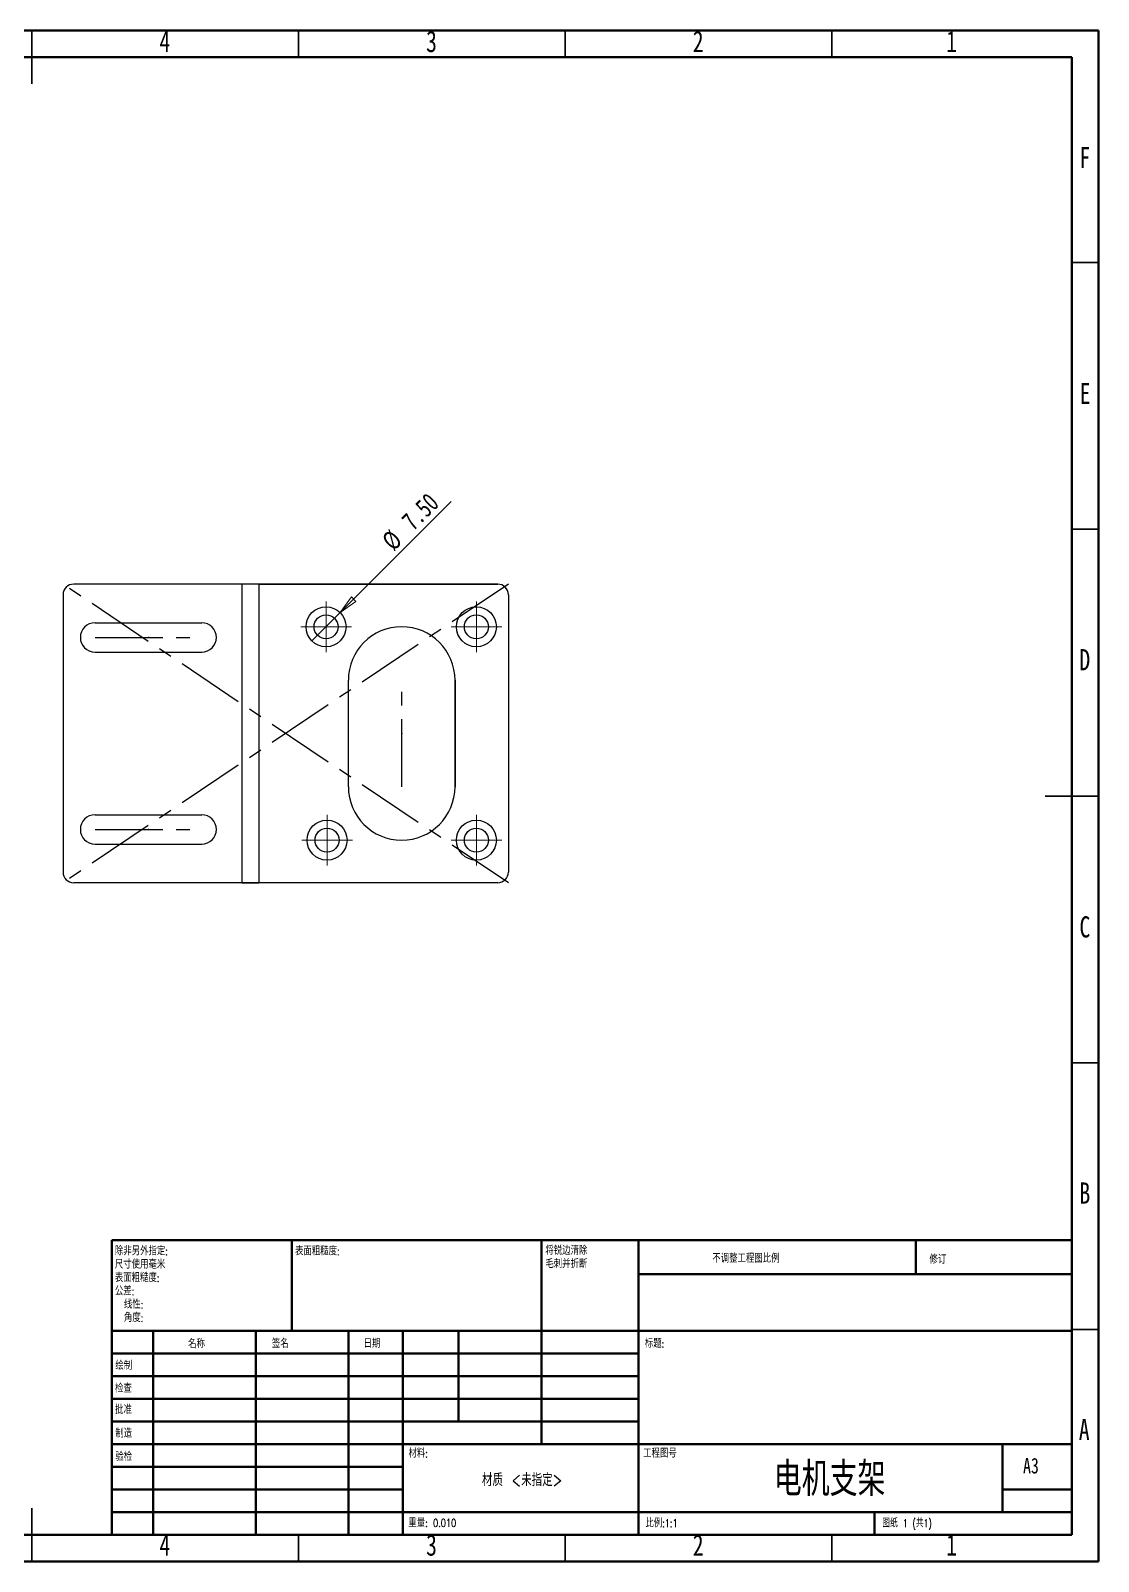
# Model space of a CAD drawing. Header units: millimetres. Extents: x 15 to 415, y 5 to 292.
# Drawn here: x 214.8 to 415, y 5 to 292 of the extents above; entities that cross this region are included whole.
import ezdxf

# ---------------------------------------------------------------- set-up
doc = ezdxf.new("R2010")
doc.units = ezdxf.units.MM
doc.header["$PDSIZE"] = -1
doc.linetypes.add('CENTERX2', pattern=[20.32, 12.7, -2.54, 2.54, -2.54])
doc.styles.add('SLDTEXTSTYLE0', font='TXT', dxfattribs={"width": 0.75})
doc.styles.add('SLDTEXTSTYLE1', font='TXT', dxfattribs={"width": 0.75, "bigfont": 'bigfont'})
doc.styles.add('SLDTEXTSTYLE2', font='TXT', dxfattribs={"width": 0.694444, "bigfont": 'bigfont'})
doc.dimstyles.new('SLDDIMSTYLE1', dxfattribs={"dimtxt": 3.5, "dimasz": 3.556, "dimexe": 0, "dimexo": 0.0625, "dimgap": 0.875, "dimtad": 1, "dimrnd": 1e-09, "dimzin": 4, "dimdsep": 46, "dimtxsty": 'SLDTEXTSTYLE0', "dimblk1": 'NONE', "dimblk2": 'CLOSED', "dimsah": 1, "dimcen": 0, "dimadec": 0, "dimazin": 1, "dimtfac": 1, "dimtmove": 0, "dimatfit": 3, "dimldrblk": 'NONE', "dimfxl": 1, "dimfrac": 2, "dimtolj": 1, "dimtzin": 12, "dimarcsym": 0})

# ---------------------------------------------------------------- blocks, each defined once
blk = doc.blocks.new('SW_NOTE_0')
at = {"color": 0, "linetype": 'Continuous', "lineweight": 0, "char_height": 1.5, "attachment_point": 1, "style": 'SLDTEXTSTYLE1'}
for s, insert in [('除非另外指定:', (0, 1.93)), ('尺寸使用毫米', (0, -0.57)), ('表面粗糙度:', (0, -3.07)), ('公差:', (0, -5.57)), ('线性:', (1.69, -8.07)), ('角度:', (1.69, -10.57))]:
    blk.add_mtext(s, dxfattribs=dict(at, insert=insert))
blk = doc.blocks.new('SW_NOTE_1')
at = {"color": 0, "linetype": 'Continuous', "lineweight": 0, "char_height": 1.5, "attachment_point": 1, "style": 'SLDTEXTSTYLE1'}
for s, insert in [('将锐边清除', (0, 1.93)), ('毛刺并折断', (0, -0.57))]:
    blk.add_mtext(s, dxfattribs=dict(at, insert=insert))
blk = doc.blocks.new('_Closed')
at = {"color": 0, "linetype": 'ByBlock', "lineweight": -2}
for p, q in [((-1, 0.166667), (0, 0)), ((-1, 0.166667), (-1, -0.166667)), ((0, 0), (-1, -0.166667)), ((0, 0), (-1, 0))]:
    blk.add_line(p, q, dxfattribs=at)
blk = doc.blocks.new('_D_9')
at = {"color": 7, "linetype": 'Continuous', "lineweight": 18, "transparency": 16777216}
for q in [(293.67, 203.71), (267.53, 177.57)]:
    blk.add_line((272.84, 182.88), q, dxfattribs=at)
at = {"color": 7, "linetype": 'Continuous', "lineweight": 18, "transparency": 16777216, "xscale": 3.556, "yscale": 3.556, "rotation": 225.0000000000001}
blk.add_blockref('_Closed', (272.84, 182.88, 15.8), dxfattribs=at)
at = {"color": 7, "linetype": 'Continuous', "lineweight": 18, "transparency": 16777216, "char_height": 3.5, "attachment_point": 1, "rotation": 45, "style": 'SLDTEXTSTYLE0'}
for s, insert in [('7.50', (284.06, 200.53)), ('%%c', (280.36, 196.76))]:
    blk.add_mtext(s, dxfattribs=dict(at, insert=insert))
blk = doc.blocks.new('_None')
blk = doc.blocks.new('SW_CENTERMARKSYMBOL_4')
at = {"color": 0, "linetype": 'Continuous', "lineweight": 0}
for p, q in [((0, 2.5), (0, 4.75)), ((-2.5, 0), (-4.75, 0)), ((0, 0), (-2.5, 0)), ((0, 0), (0, 2.5)), ((0, 0), (0, -2.5)), ((0, 0), (2.5, 0)), ((2.5, 0), (4.75, 0)), ((0, -2.5), (0, -4.75))]:
    blk.add_line(p, q, dxfattribs=at)
blk = doc.blocks.new('SW_CENTERMARKSYMBOL_5')
at = {"color": 0, "linetype": 'Continuous', "lineweight": 0}
for p, q in [((0, 2.5), (0, 4.75)), ((-2.5, 0), (-4.75, 0)), ((0, 0), (-2.5, 0)), ((0, 0), (0, 2.5)), ((0, 0), (0, -2.5)), ((0, 0), (2.5, 0)), ((2.5, 0), (4.75, 0)), ((0, -2.5), (0, -4.75))]:
    blk.add_line(p, q, dxfattribs=at)
blk = doc.blocks.new('SW_CENTERMARKSYMBOL_6')
at = {"color": 0, "linetype": 'Continuous', "lineweight": 0}
for p, q in [((0, 2.5), (0, 4.75)), ((-2.5, 0), (-4.75, 0)), ((0, 0), (-2.5, 0)), ((0, 0), (0, 2.5)), ((0, 0), (0, -2.5)), ((0, 0), (2.5, 0)), ((2.5, 0), (4.75, 0)), ((0, -2.5), (0, -4.75))]:
    blk.add_line(p, q, dxfattribs=at)
blk = doc.blocks.new('SW_CENTERMARKSYMBOL_7')
at = {"color": 0, "linetype": 'Continuous', "lineweight": 0}
for p, q in [((0, 2.5), (0, 4.75)), ((-2.5, 0), (-4.75, 0)), ((0, 0), (-2.5, 0)), ((0, 0), (0, 2.5)), ((0, 0), (0, -2.5)), ((0, 0), (2.5, 0)), ((2.5, 0), (4.75, 0)), ((0, -2.5), (0, -4.75))]:
    blk.add_line(p, q, dxfattribs=at)

msp = doc.modelspace()

# ---------------------------------------------------------------- linework, layer by layer
at = {"color": 7, "linetype": 'Continuous', "lineweight": 70}
for p, q in [((15, 292), (415, 292)), ((415, 292), (415, 5)), ((20, 287), (410, 287)), ((410, 287), (410, 10)), ((410, 10), (20, 10)), ((415, 5), (15, 5))]:
    msp.add_line(p, q, dxfattribs=at)
at = {"color": 7, "linetype": 'Continuous', "lineweight": 35}
for p, q in [((215, 292), (215, 282)), ((215, 287), (215, 292)), ((265, 287), (265, 292)), ((315, 287), (315, 292)), ((365, 287), (365, 292)), ((410, 248.5), (415, 248.5)), ((410, 198.5), (415, 198.5)), ((415, 148.5), (405, 148.5)), ((410, 148.5), (415, 148.5)), ((410, 98.5), (415, 98.5)), ((410, 48.5), (415, 48.5)), ((215, 5), (215, 15)), ((215, 10), (215, 5)), ((265, 10), (265, 5)), ((315, 10), (315, 5)), ((365, 10), (365, 5))]:
    msp.add_line(p, q, dxfattribs=at)
at = {"color": 7, "linetype": 'CENTERX2'}
for p, q in [((304.365, 188.225), (220.865, 132.225)), ((304.365, 132.225), (220.865, 188.225)), ((226.865, 178.225), (246.865, 178.225)), ((284.365, 150.225), (284.365, 170.225)), ((226.865, 142.225), (246.865, 142.225))]:
    msp.add_line(p, q, dxfattribs=at)
at = {"color": 7, "linetype": 'Continuous'}
for p, q in [((302.365, 188.225), (222.865, 188.225)), ((220.865, 186.225), (220.865, 134.225)), ((304.365, 186.225), (304.365, 134.225)), ((226.865, 180.975), (246.865, 180.975)), ((226.865, 175.475), (246.865, 175.475)), ((274.365, 150.225), (274.365, 170.225)), ((294.365, 150.225), (294.365, 170.225)), ((226.865, 144.975), (246.865, 144.975)), ((226.865, 139.475), (246.865, 139.475)), ((302.365, 132.225), (222.865, 132.225))]:
    msp.add_line(p, q, dxfattribs=at)
at = {"color": 7, "linetype": 'Continuous', "lineweight": 25}
for p, q in [((254.365, 188.225), (254.365, 132.225)), ((257.565, 188.225), (254.365, 188.225)), ((257.565, 188.225), (257.565, 132.225)), ((257.565, 188.225), (302.365, 188.225)), ((304.365, 186.225), (304.365, 134.225)), ((274.365, 150.225), (274.365, 170.225)), ((294.365, 170.225), (294.365, 150.225)), ((254.365, 132.225), (257.565, 132.225)), ((302.365, 132.225), (257.565, 132.225))]:
    msp.add_line(p, q, dxfattribs=at)
at = {"color": 7, "linetype": 'Continuous', "lineweight": 50}
for p, q in [((230, 65.25), (410, 65.25)), ((230, 65.25), (230, 10)), ((263.8, 48.25), (263.8, 65.25)), ((310.6, 65.25), (310.6, 27)), ((328.8, 65.25), (328.8, 10)), ((380.8, 58.875), (380.8, 65.25)), ((410, 58.875), (328.8, 58.875)), ((410, 48.25), (230, 48.25)), ((237.8, 48.25), (237.8, 10)), ((256.991, 48.25), (256.991, 10)), ((274.399, 48.25), (274.399, 10)), ((284.6, 10), (284.6, 48.25)), ((295, 31.25), (295, 48.25)), ((328.8, 44), (230, 44)), ((328.8, 39.75), (230, 39.75)), ((328.8, 35.5), (230, 35.5)), ((328.8, 31.25), (230, 31.25)), ((284.6, 27), (230, 27)), ((284.6, 27), (410, 27)), ((397, 14.25), (397, 27)), ((284.6, 22.75), (230, 22.75)), ((284.6, 18.5), (230, 18.5)), ((410, 18.5), (397, 18.5)), ((230, 14.25), (410, 14.25)), ((373, 10), (373, 14.25))]:
    msp.add_line(p, q, dxfattribs=at)
at = {"color": 7, "linetype": 'Continuous', "lineweight": 25}
for centre, radius in [((270.185, 180.225), 3.75), ((298.365, 180.225), 3.75), ((270.185, 180.225), 2.25), ((298.365, 180.225), 2.25), ((270.365, 140.225), 3.75), ((298.365, 140.225), 3.75), ((270.365, 140.225), 2.25), ((298.365, 140.225), 2.25)]:
    msp.add_circle(centre, radius, dxfattribs=at)
at = {"color": 7, "linetype": 'Continuous'}
for centre in [(270.185, 180.225), (298.365, 180.225), (270.365, 140.225), (298.365, 140.225)]:
    msp.add_circle(centre, 2.25, dxfattribs=at)
for centre, radius, start, end in [((222.865, 186.225), 2, 90, 180), ((302.365, 186.225), 2, 0, 90), ((226.865, 178.225), 2.75, 90, 270), ((246.865, 178.225), 2.75, 270, 90), ((284.365, 170.225), 10, 0, 180), ((284.365, 150.225), 10, 180, 0), ((226.865, 142.225), 2.75, 90, 270), ((246.865, 142.225), 2.75, 270, 90), ((222.865, 134.225), 2, 180, 270), ((302.365, 134.225), 2, 270, 0)]:
    msp.add_arc(centre, radius, start, end, dxfattribs=at)
at = {"color": 7, "linetype": 'Continuous', "lineweight": 25}
for centre, radius, start, end in [((302.365, 186.225), 2, 0, 90), ((284.365, 170.225), 10, 0, 180), ((284.365, 150.225), 10, 180, 0), ((302.365, 134.225), 2, 270, 0)]:
    msp.add_arc(centre, radius, start, end, dxfattribs=at)
at = {"color": 7, "linetype": 'Continuous'}
for p in [(236.865, 178.225), (262.615, 160.225), (284.365, 160.225), (236.865, 142.225)]:
    msp.add_point(p, dxfattribs=at)

# ---------------------------------------------------------------- block references
at = {"color": 7, "linetype": 'Continuous', "lineweight": 0}
for name, p in [('SW_CENTERMARKSYMBOL_4', (270.185, 180.225)), ('SW_CENTERMARKSYMBOL_5', (298.365, 180.225)), ('SW_CENTERMARKSYMBOL_6', (270.365, 140.225)), ('SW_CENTERMARKSYMBOL_7', (298.365, 140.225)), ('SW_NOTE_0', (230.594, 61.987)), ('SW_NOTE_1', (311.309, 62.069))]:
    msp.add_blockref(name, p, dxfattribs=at)

# ---------------------------------------------------------------- texts
for s, insert, char_height, attachment_point, style in [('4', (239.96, 291.946), 3.969, 2, 'SLDTEXTSTYLE0'), ('3', (289.96, 291.946), 3.969, 2, 'SLDTEXTSTYLE0'), ('2', (339.96, 291.946), 3.969, 2, 'SLDTEXTSTYLE0'), ('1', (387.46, 291.946), 3.969, 2, 'SLDTEXTSTYLE0'), ('F', (412.458, 270.196), 3.969, 2, 'SLDTEXTSTYLE0'), ('E', (412.508, 225.946), 3.969, 2, 'SLDTEXTSTYLE0'), ('D', (412.453, 176.037), 3.969, 2, 'SLDTEXTSTYLE0'), ('C', (412.459, 125.946), 3.969, 2, 'SLDTEXTSTYLE0'), ('B', (412.471, 76.037), 3.969, 2, 'SLDTEXTSTYLE0'), ('表面粗糙度:', (264.371, 63.919), 1.5, 1, 'SLDTEXTSTYLE1'), ('不调整工程图比例', (342.615, 62.533), 1.5, 1, 'SLDTEXTSTYLE1'), ('修订', (383.328, 62.335), 1.5, 1, 'SLDTEXTSTYLE1'), ('名称', (244.322, 46.501), 1.5, 1, 'SLDTEXTSTYLE1'), ('签名', (260.034, 46.562), 1.5, 1, 'SLDTEXTSTYLE1'), ('日期', (277.215, 46.576), 1.5, 1, 'SLDTEXTSTYLE1'), ('标题:', (329.956, 46.576), 1.5, 1, 'SLDTEXTSTYLE1'), ('绘制', (230.685, 42.43), 1.5, 1, 'SLDTEXTSTYLE1'), ('检查', (230.624, 38.154), 1.5, 1, 'SLDTEXTSTYLE1'), ('批准', (230.622, 34.177), 1.5, 1, 'SLDTEXTSTYLE1'), ('A', (412.34, 31.696), 3.969, 2, 'SLDTEXTSTYLE0'), ('制造', (230.682, 29.734), 1.5, 1, 'SLDTEXTSTYLE1'), ('材料:', (285.646, 25.986), 1.5, 1, 'SLDTEXTSTYLE1'), ('工程图号', (329.629, 25.986), 1.5, 1, 'SLDTEXTSTYLE1'), ('验检', (230.677, 25.35), 1.5, 1, 'SLDTEXTSTYLE1'), ('电机支架', (364.612, 23.607), 6.35, 2, 'SLDTEXTSTYLE1'), ('A3', (400.871, 24.406), 2.9104, 1, 'SLDTEXTSTYLE0'), ('材质 <未指定>', (306.966, 21.486), 2.3813, 2, 'SLDTEXTSTYLE1'), ('重量: 0.010', (285.618, 12.949), 1.4986, 1, 'SLDTEXTSTYLE1'), ('比例:1:1', (330.074, 12.9), 1.5, 1, 'SLDTEXTSTYLE1'), ('图纸 1 (共1)', (374.478, 12.9), 1.5, 1, 'SLDTEXTSTYLE2'), ('4', (239.96, 10.037), 3.969, 2, 'SLDTEXTSTYLE0'), ('3', (289.96, 10.037), 3.969, 2, 'SLDTEXTSTYLE0'), ('2', (339.96, 10.037), 3.969, 2, 'SLDTEXTSTYLE0'), ('1', (387.46, 10.037), 3.969, 2, 'SLDTEXTSTYLE0')]:
    msp.add_mtext(s, dxfattribs=dict(at, insert=insert, char_height=char_height, attachment_point=attachment_point, style=style))

# ---------------------------------------------------------------- dimensions: what is measured, and where the dimension line sits
at = {"color": 7, "linetype": 'Continuous', "lineweight": 18}
dim = msp.add_diameter_dim_2p(p1=(267.534, 177.574), p2=(272.837, 182.877), dimstyle='SLDDIMSTYLE1', dxfattribs=at)
dim.commit()
dim.dimension.update_dxf_attribs({"geometry": '_D_9', "text_midpoint": (288.711, 198.751), "dimtype": 163})

doc.saveas('drawing.dxf')
